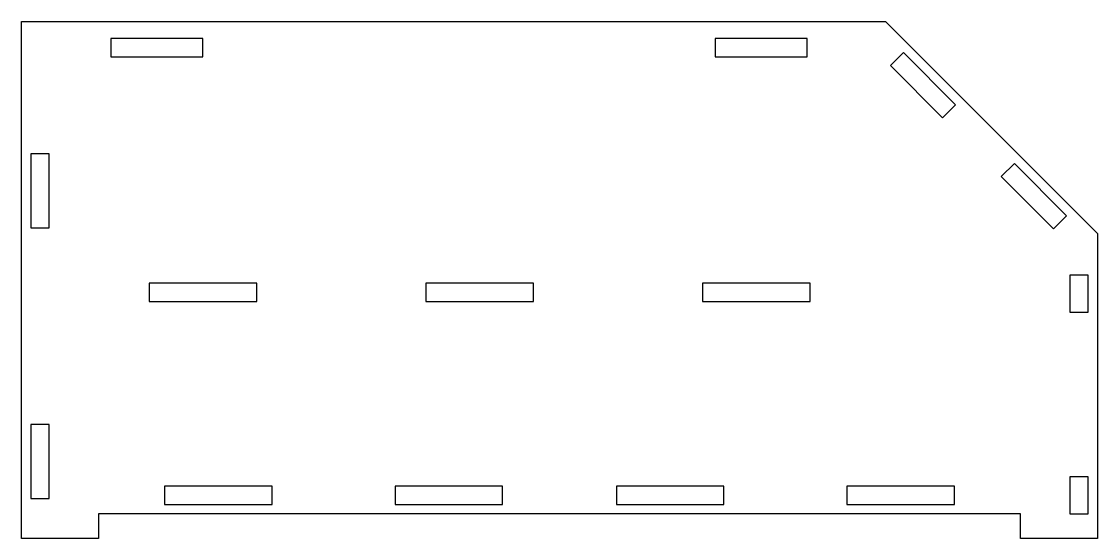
# Model space of a CAD drawing. Header units: millimetres. Extents: x 46 to 396, y -9 to 159.
import ezdxf

# ---------------------------------------------------------------- set-up
doc = ezdxf.new("R2010")
doc.units = ezdxf.units.MM
doc.layers.get('0').update_dxf_attribs({"linetype": 'CONTINUOUS'})

msp = doc.modelspace()

# ---------------------------------------------------------------- linework, layer by layer
for points in [[(70.52, -8.5), (45.52, -8.5), (45.52, 159.5), (326.58, 159.5), (395.52, 90.57), (395.52, -8.5), (370.52, -8.5), (370.52, -0.5), (70.52, -0.5)], [(74.52, 148), (104.52, 148), (104.52, 154), (74.52, 154)], [(271.1, 148), (301.1, 148), (301.1, 154), (271.1, 154)], [(332.41, 149.43), (328.17, 145.19), (345.14, 128.22), (349.38, 132.46)], [(48.52, 92.5), (54.52, 92.5), (54.52, 116.5), (48.52, 116.5)], [(364.23, 109.12), (381.2, 92.15), (385.44, 96.4), (368.47, 113.37)], [(386.52, 65.08), (392.52, 65.08), (392.52, 77.08), (386.52, 77.08)], [(122.02, 68.5), (122.02, 74.5), (87.02, 74.5), (87.02, 68.5)], [(212.02, 68.5), (212.02, 74.5), (177.02, 74.5), (177.02, 68.5)], [(302.02, 68.5), (302.02, 74.5), (267.02, 74.5), (267.02, 68.5)], [(48.52, 4.5), (54.52, 4.5), (54.52, 28.5), (48.52, 28.5)], [(386.52, -0.5), (392.52, -0.5), (392.52, 11.5), (386.52, 11.5)], [(127.02, 2.5), (127.02, 8.5), (92.02, 8.5), (92.02, 2.5)], [(202.02, 2.5), (202.02, 8.5), (167.02, 8.5), (167.02, 2.5)], [(274.02, 2.5), (274.02, 8.5), (239.02, 8.5), (239.02, 2.5)], [(349.02, 2.5), (349.02, 8.5), (314.02, 8.5), (314.02, 2.5)]]:
    msp.add_lwpolyline(points, close=True)

doc.saveas('drawing.dxf')
